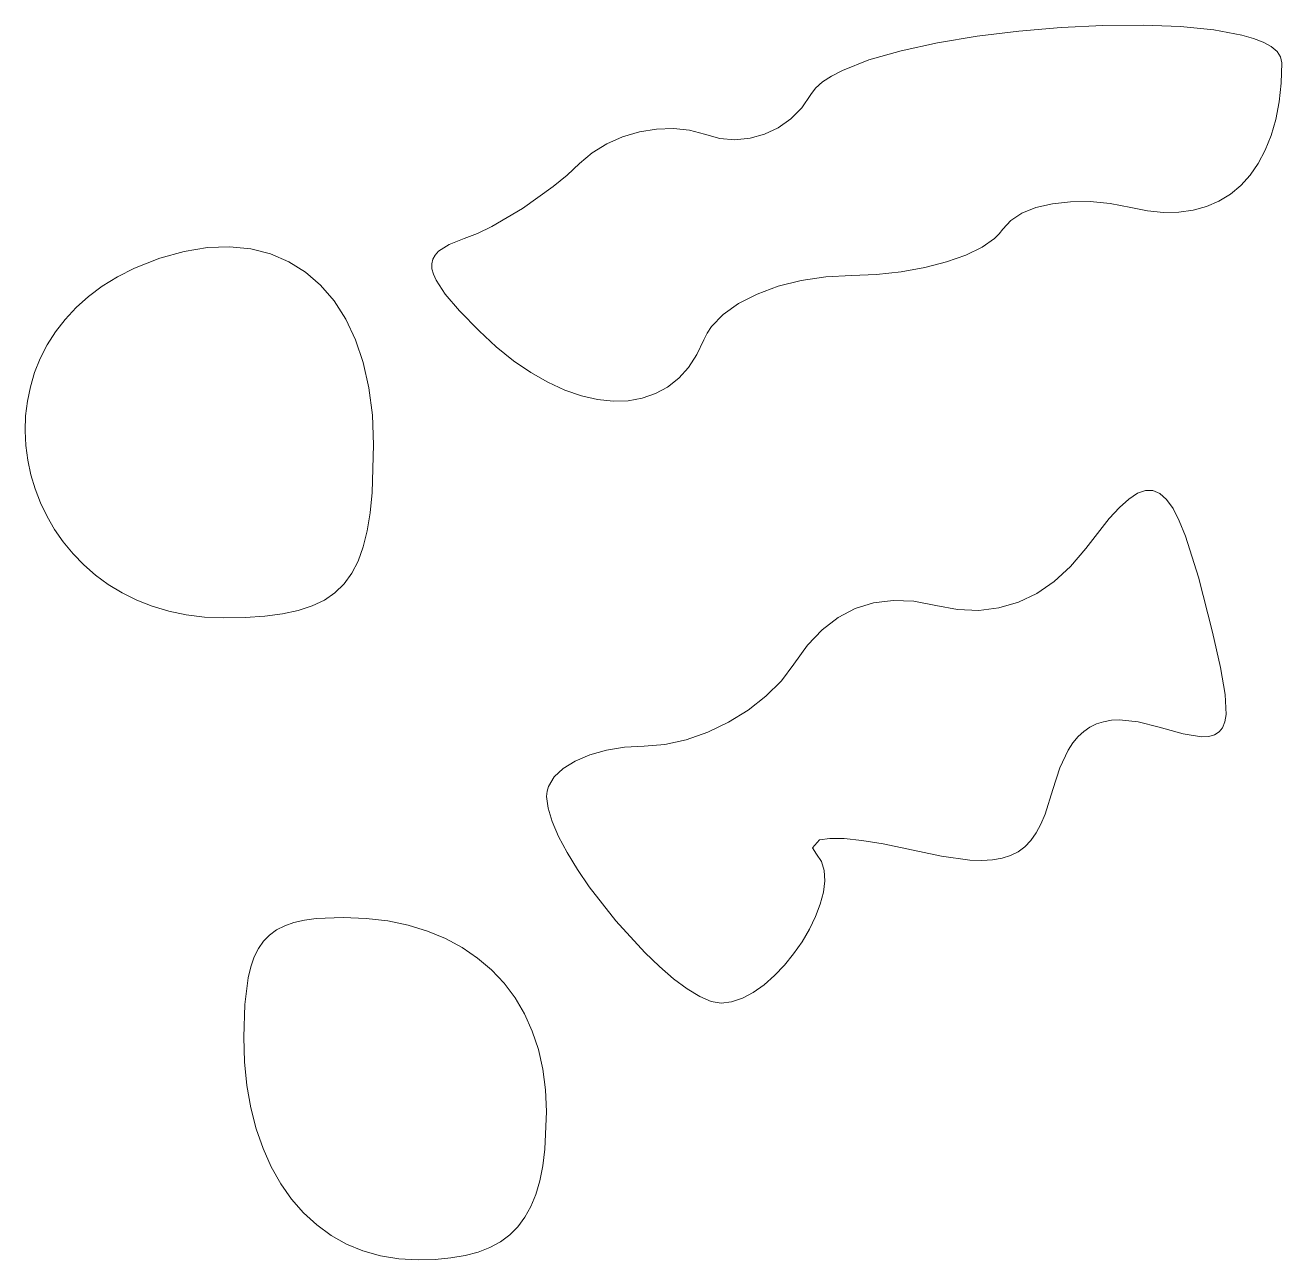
# Model space of a CAD drawing. Header units: millimetres. Extents: x -199 to 251, y -179 to 271.
# Drawn here: x -175.32 to -154.98, y 93.62 to 113.6 of the extents above; entities that cross this region are included whole.
import ezdxf

# ---------------------------------------------------------------- set-up
doc = ezdxf.new("R2010")
doc.units = ezdxf.units.MM
doc.header["$MEASUREMENT"] = 0
doc.layers.add('Camada 1', color=7, linetype='Continuous')

msp = doc.modelspace()

# ---------------------------------------------------------------- linework, layer by layer
at = {"layer": 'Camada 1', "color": 250, "lineweight": 18}
for points, knots in [([(-164.0745, 111.7697), (-164.0745, 111.7697), (-164.319, 111.8375), (-164.319, 111.8375), (-164.319, 111.8375), (-164.319, 111.8375), (-164.5617, 111.9043), (-164.5617, 111.9043), (-164.5617, 111.9043), (-164.5617, 111.9043), (-164.8241, 111.9312), (-164.8241, 111.9312), (-164.8241, 111.9312), (-164.8241, 111.9312), (-165.0977, 111.9201), (-165.0977, 111.9201), (-165.0977, 111.9201), (-165.0977, 111.9201), (-165.3743, 111.8729), (-165.3743, 111.8729), (-165.3743, 111.8729), (-165.3743, 111.8729), (-165.6454, 111.7917), (-165.6454, 111.7917), (-165.6454, 111.7917), (-165.6454, 111.7917), (-165.9029, 111.6783), (-165.9029, 111.6783), (-165.9029, 111.6783), (-165.9029, 111.6783), (-166.1383, 111.5348), (-166.1383, 111.5348), (-166.1383, 111.5348), (-166.1383, 111.5348), (-166.3435, 111.363), (-166.3435, 111.363), (-166.3435, 111.363), (-166.3435, 111.363), (-166.5453, 111.1762), (-166.5453, 111.1762), (-166.5453, 111.1762), (-166.5453, 111.1762), (-166.7713, 110.9894), (-166.7713, 110.9894), (-166.7713, 110.9894), (-166.7713, 110.9894), (-167.2653, 110.6361), (-167.2653, 110.6361), (-167.2653, 110.6361), (-167.2653, 110.6361), (-167.7645, 110.3429), (-167.7645, 110.3429), (-167.7645, 110.3429), (-167.7645, 110.3429), (-167.9969, 110.2313), (-167.9969, 110.2313), (-167.9969, 110.2313), (-167.9969, 110.2313), (-168.2077, 110.1497), (-168.2077, 110.1497), (-168.2077, 110.1497), (-168.2077, 110.1497), (-168.4551, 110.0518), (-168.4551, 110.0518), (-168.4551, 110.0518), (-168.4551, 110.0518), (-168.6256, 109.9421), (-168.6256, 109.9421), (-168.6256, 109.9421), (-168.6256, 109.9421), (-168.6816, 109.8807), (-168.6816, 109.8807), (-168.6816, 109.8807), (-168.6816, 109.8807), (-168.7179, 109.8138), (-168.7179, 109.8138), (-168.7179, 109.8138), (-168.7179, 109.8138), (-168.7344, 109.7405), (-168.7344, 109.7405), (-168.7344, 109.7405), (-168.7344, 109.7405), (-168.731, 109.66), (-168.731, 109.66), (-168.731, 109.66), (-168.731, 109.66), (-168.7076, 109.5715), (-168.7076, 109.5715), (-168.7076, 109.5715), (-168.7076, 109.5715), (-168.6638, 109.4739), (-168.6638, 109.4739), (-168.6638, 109.4739), (-168.6638, 109.4739), (-168.5153, 109.2486), (-168.5153, 109.2486), (-168.5153, 109.2486), (-168.5153, 109.2486), (-168.2843, 108.9773), (-168.2843, 108.9773), (-168.2843, 108.9773), (-168.2843, 108.9773), (-167.9696, 108.6531), (-167.9696, 108.6531), (-167.9696, 108.6531), (-167.9696, 108.6531), (-167.6917, 108.3959), (-167.6917, 108.3959), (-167.6917, 108.3959), (-167.6917, 108.3959), (-167.4119, 108.1716), (-167.4119, 108.1716), (-167.4119, 108.1716), (-167.4119, 108.1716), (-167.1321, 107.98), (-167.1321, 107.98), (-167.1321, 107.98), (-167.1321, 107.98), (-166.8541, 107.8214), (-166.8541, 107.8214), (-166.8541, 107.8214), (-166.8541, 107.8214), (-166.5798, 107.6958), (-166.5798, 107.6958), (-166.5798, 107.6958), (-166.5798, 107.6958), (-166.311, 107.6032), (-166.311, 107.6032), (-166.311, 107.6032), (-166.311, 107.6032), (-166.0496, 107.5438), (-166.0496, 107.5438), (-166.0496, 107.5438), (-166.0496, 107.5438), (-165.7973, 107.5175), (-165.7973, 107.5175), (-165.7973, 107.5175), (-165.7973, 107.5175), (-165.556, 107.5245), (-165.556, 107.5245), (-165.556, 107.5245), (-165.556, 107.5245), (-165.3276, 107.5649), (-165.3276, 107.5649), (-165.3276, 107.5649), (-165.3276, 107.5649), (-165.1138, 107.6386), (-165.1138, 107.6386), (-165.1138, 107.6386), (-165.1138, 107.6386), (-164.9166, 107.7458), (-164.9166, 107.7458), (-164.9166, 107.7458), (-164.9166, 107.7458), (-164.7376, 107.8867), (-164.7376, 107.8867), (-164.7376, 107.8867), (-164.7376, 107.8867), (-164.579, 108.0611), (-164.579, 108.0611), (-164.579, 108.0611), (-164.579, 108.0611), (-164.4423, 108.2692), (-164.4423, 108.2692), (-164.4423, 108.2692), (-164.4423, 108.2692), (-164.3295, 108.511), (-164.3295, 108.511), (-164.3295, 108.511), (-164.3295, 108.511), (-164.2775, 108.6192), (-164.2775, 108.6192), (-164.2775, 108.6192), (-164.2775, 108.6192), (-164.2074, 108.7237), (-164.2074, 108.7237), (-164.2074, 108.7237), (-164.2074, 108.7237), (-164.0177, 108.9203), (-164.0177, 108.9203), (-164.0177, 108.9203), (-164.0177, 108.9203), (-163.769, 109.097), (-163.769, 109.097), (-163.769, 109.097), (-163.769, 109.097), (-163.4698, 109.2499), (-163.4698, 109.2499), (-163.4698, 109.2499), (-163.4698, 109.2499), (-163.129, 109.3755), (-163.129, 109.3755), (-163.129, 109.3755), (-163.129, 109.3755), (-162.755, 109.4699), (-162.755, 109.4699), (-162.755, 109.4699), (-162.755, 109.4699), (-162.3566, 109.5293), (-162.3566, 109.5293), (-162.3566, 109.5293), (-162.3566, 109.5293), (-161.9423, 109.5499), (-161.9423, 109.5499), (-161.9423, 109.5499), (-161.9423, 109.5499), (-161.5342, 109.5652), (-161.5342, 109.5652), (-161.5342, 109.5652), (-161.5342, 109.5652), (-161.135, 109.609), (-161.135, 109.609), (-161.135, 109.609), (-161.135, 109.609), (-160.7548, 109.6781), (-160.7548, 109.6781), (-160.7548, 109.6781), (-160.7548, 109.6781), (-160.4037, 109.7697), (-160.4037, 109.7697), (-160.4037, 109.7697), (-160.4037, 109.7697), (-160.0917, 109.8806), (-160.0917, 109.8806), (-160.0917, 109.8806), (-160.0917, 109.8806), (-159.8288, 110.0077), (-159.8288, 110.0077), (-159.8288, 110.0077), (-159.8288, 110.0077), (-159.6252, 110.1481), (-159.6252, 110.1481), (-159.6252, 110.1481), (-159.6252, 110.1481), (-159.5487, 110.2223), (-159.5487, 110.2223), (-159.5487, 110.2223), (-159.5487, 110.2223), (-159.4908, 110.2986), (-159.4908, 110.2986), (-159.4908, 110.2986), (-159.4908, 110.2986), (-159.3641, 110.4409), (-159.3641, 110.4409), (-159.3641, 110.4409), (-159.3641, 110.4409), (-159.1828, 110.558), (-159.1828, 110.558), (-159.1828, 110.558), (-159.1828, 110.558), (-158.9553, 110.6485), (-158.9553, 110.6485), (-158.9553, 110.6485), (-158.9553, 110.6485), (-158.6901, 110.7107), (-158.6901, 110.7107), (-158.6901, 110.7107), (-158.6901, 110.7107), (-158.3958, 110.7434), (-158.3958, 110.7434), (-158.3958, 110.7434), (-158.3958, 110.7434), (-158.0808, 110.7451), (-158.0808, 110.7451), (-158.0808, 110.7451), (-158.0808, 110.7451), (-157.7534, 110.7144), (-157.7534, 110.7144), (-157.7534, 110.7144), (-157.7534, 110.7144), (-157.4222, 110.6497), (-157.4222, 110.6497), (-157.4222, 110.6497), (-157.4222, 110.6497), (-157.1495, 110.5954), (-157.1495, 110.5954), (-157.1495, 110.5954), (-157.1495, 110.5954), (-156.8898, 110.5707), (-156.8898, 110.5707), (-156.8898, 110.5707), (-156.8898, 110.5707), (-156.6438, 110.5749), (-156.6438, 110.5749), (-156.6438, 110.5749), (-156.6438, 110.5749), (-156.4121, 110.6075), (-156.4121, 110.6075), (-156.4121, 110.6075), (-156.4121, 110.6075), (-156.1953, 110.6678), (-156.1953, 110.6678), (-156.1953, 110.6678), (-156.1953, 110.6678), (-155.9941, 110.7551), (-155.9941, 110.7551), (-155.9941, 110.7551), (-155.9941, 110.7551), (-155.809, 110.869), (-155.809, 110.869), (-155.809, 110.869), (-155.809, 110.869), (-155.6408, 111.0089), (-155.6408, 111.0089), (-155.6408, 111.0089), (-155.6408, 111.0089), (-155.4901, 111.1741), (-155.4901, 111.1741), (-155.4901, 111.1741), (-155.4901, 111.1741), (-155.3573, 111.364), (-155.3573, 111.364), (-155.3573, 111.364), (-155.3573, 111.364), (-155.2433, 111.578), (-155.2433, 111.578), (-155.2433, 111.578), (-155.2433, 111.578), (-155.1486, 111.8155), (-155.1486, 111.8155), (-155.1486, 111.8155), (-155.1486, 111.8155), (-155.0739, 112.076), (-155.0739, 112.076), (-155.0739, 112.076), (-155.0739, 112.076), (-155.0197, 112.3589), (-155.0197, 112.3589), (-155.0197, 112.3589), (-155.0197, 112.3589), (-154.9868, 112.6634), (-154.9868, 112.6634), (-154.9868, 112.6634), (-154.9868, 112.6634), (-154.9756, 112.9892), (-154.9756, 112.9892), (-154.9756, 112.9892), (-154.9756, 112.9892), (-154.9956, 113.0863), (-154.9956, 113.0863), (-154.9956, 113.0863), (-154.9956, 113.0863), (-155.0542, 113.1746), (-155.0542, 113.1746), (-155.0542, 113.1746), (-155.0542, 113.1746), (-155.1488, 113.254), (-155.1488, 113.254), (-155.1488, 113.254), (-155.1488, 113.254), (-155.2771, 113.3248), (-155.2771, 113.3248), (-155.2771, 113.3248), (-155.2771, 113.3248), (-155.4364, 113.3873), (-155.4364, 113.3873), (-155.4364, 113.3873), (-155.4364, 113.3873), (-155.6245, 113.4414), (-155.6245, 113.4414), (-155.6245, 113.4414), (-155.6245, 113.4414), (-156.0772, 113.5255), (-156.0772, 113.5255), (-156.0772, 113.5255), (-156.0772, 113.5255), (-156.6155, 113.5784), (-156.6155, 113.5784), (-156.6155, 113.5784), (-156.6155, 113.5784), (-157.2198, 113.6016), (-157.2198, 113.6016), (-157.2198, 113.6016), (-157.2198, 113.6016), (-157.8706, 113.5962), (-157.8706, 113.5962), (-157.8706, 113.5962), (-157.8706, 113.5962), (-158.5485, 113.5636), (-158.5485, 113.5636), (-158.5485, 113.5636), (-158.5485, 113.5636), (-159.2338, 113.505), (-159.2338, 113.505), (-159.2338, 113.505), (-159.2338, 113.505), (-159.9071, 113.4219), (-159.9071, 113.4219), (-159.9071, 113.4219), (-159.9071, 113.4219), (-160.5488, 113.3154), (-160.5488, 113.3154), (-160.5488, 113.3154), (-160.5488, 113.3154), (-161.1394, 113.187), (-161.1394, 113.187), (-161.1394, 113.187), (-161.1394, 113.187), (-161.6593, 113.0378), (-161.6593, 113.0378), (-161.6593, 113.0378), (-161.6593, 113.0378), (-162.089, 112.8693), (-162.089, 112.8693), (-162.089, 112.8693), (-162.089, 112.8693), (-162.2639, 112.7782), (-162.2639, 112.7782), (-162.2639, 112.7782), (-162.2639, 112.7782), (-162.409, 112.6827), (-162.409, 112.6827), (-162.409, 112.6827), (-162.409, 112.6827), (-162.5217, 112.5831), (-162.5217, 112.5831), (-162.5217, 112.5831), (-162.5217, 112.5831), (-162.5997, 112.4794), (-162.5997, 112.4794), (-162.5997, 112.4794), (-162.5997, 112.4794), (-162.7471, 112.2652), (-162.7471, 112.2652), (-162.7471, 112.2652), (-162.7471, 112.2652), (-162.9245, 112.0853), (-162.9245, 112.0853), (-162.9245, 112.0853), (-162.9245, 112.0853), (-163.1268, 111.9416), (-163.1268, 111.9416), (-163.1268, 111.9416), (-163.1268, 111.9416), (-163.3483, 111.8361), (-163.3483, 111.8361), (-163.3483, 111.8361), (-163.3483, 111.8361), (-163.5837, 111.771), (-163.5837, 111.771), (-163.5837, 111.771), (-163.5837, 111.771), (-163.8275, 111.7481), (-163.8275, 111.7481), (-163.8275, 111.7481), (-163.8275, 111.7481), (-164.0745, 111.7697), (-164.0745, 111.7697)], [0, 0, 0, 0, 0.0088496, 0.0088496, 0.0088496, 0.0088496, 0.0176991, 0.0176991, 0.0176991, 0.0176991, 0.0265487, 0.0265487, 0.0265487, 0.0265487, 0.0353982, 0.0353982, 0.0353982, 0.0353982, 0.0442478, 0.0442478, 0.0442478, 0.0442478, 0.0530973, 0.0530973, 0.0530973, 0.0530973, 0.0619469, 0.0619469, 0.0619469, 0.0619469, 0.0707965, 0.0707965, 0.0707965, 0.0707965, 0.079646, 0.079646, 0.079646, 0.079646, 0.0884956, 0.0884956, 0.0884956, 0.0884956, 0.0973451, 0.0973451, 0.0973451, 0.0973451, 0.1061947, 0.1061947, 0.1061947, 0.1061947, 0.1150442, 0.1150442, 0.1150442, 0.1150442, 0.1238938, 0.1238938, 0.1238938, 0.1238938, 0.1327434, 0.1327434, 0.1327434, 0.1327434, 0.1415929, 0.1415929, 0.1415929, 0.1415929, 0.1504425, 0.1504425, 0.1504425, 0.1504425, 0.159292, 0.159292, 0.159292, 0.159292, 0.1681416, 0.1681416, 0.1681416, 0.1681416, 0.1769912, 0.1769912, 0.1769912, 0.1769912, 0.1858407, 0.1858407, 0.1858407, 0.1858407, 0.1946903, 0.1946903, 0.1946903, 0.1946903, 0.2035398, 0.2035398, 0.2035398, 0.2035398, 0.2123894, 0.2123894, 0.2123894, 0.2123894, 0.2212389, 0.2212389, 0.2212389, 0.2212389, 0.2300885, 0.2300885, 0.2300885, 0.2300885, 0.2389381, 0.2389381, 0.2389381, 0.2389381, 0.2477876, 0.2477876, 0.2477876, 0.2477876, 0.2566372, 0.2566372, 0.2566372, 0.2566372, 0.2654867, 0.2654867, 0.2654867, 0.2654867, 0.2743363, 0.2743363, 0.2743363, 0.2743363, 0.2831858, 0.2831858, 0.2831858, 0.2831858, 0.2920354, 0.2920354, 0.2920354, 0.2920354, 0.300885, 0.300885, 0.300885, 0.300885, 0.3097345, 0.3097345, 0.3097345, 0.3097345, 0.3185841, 0.3185841, 0.3185841, 0.3185841, 0.3274336, 0.3274336, 0.3274336, 0.3274336, 0.3362832, 0.3362832, 0.3362832, 0.3362832, 0.3451327, 0.3451327, 0.3451327, 0.3451327, 0.3539823, 0.3539823, 0.3539823, 0.3539823, 0.3628319, 0.3628319, 0.3628319, 0.3628319, 0.3716814, 0.3716814, 0.3716814, 0.3716814, 0.380531, 0.380531, 0.380531, 0.380531, 0.3893805, 0.3893805, 0.3893805, 0.3893805, 0.3982301, 0.3982301, 0.3982301, 0.3982301, 0.4070796, 0.4070796, 0.4070796, 0.4070796, 0.4159292, 0.4159292, 0.4159292, 0.4159292, 0.4247788, 0.4247788, 0.4247788, 0.4247788, 0.4336283, 0.4336283, 0.4336283, 0.4336283, 0.4424779, 0.4424779, 0.4424779, 0.4424779, 0.4513274, 0.4513274, 0.4513274, 0.4513274, 0.460177, 0.460177, 0.460177, 0.460177, 0.4690265, 0.4690265, 0.4690265, 0.4690265, 0.4778761, 0.4778761, 0.4778761, 0.4778761, 0.4867257, 0.4867257, 0.4867257, 0.4867257, 0.4955752, 0.4955752, 0.4955752, 0.4955752, 0.5044248, 0.5044248, 0.5044248, 0.5044248, 0.5132743, 0.5132743, 0.5132743, 0.5132743, 0.5221239, 0.5221239, 0.5221239, 0.5221239, 0.5309735, 0.5309735, 0.5309735, 0.5309735, 0.539823, 0.539823, 0.539823, 0.539823, 0.5486726, 0.5486726, 0.5486726, 0.5486726, 0.5575221, 0.5575221, 0.5575221, 0.5575221, 0.5663717, 0.5663717, 0.5663717, 0.5663717, 0.5752212, 0.5752212, 0.5752212, 0.5752212, 0.5840708, 0.5840708, 0.5840708, 0.5840708, 0.5929204, 0.5929204, 0.5929204, 0.5929204, 0.6017699, 0.6017699, 0.6017699, 0.6017699, 0.6106195, 0.6106195, 0.6106195, 0.6106195, 0.619469, 0.619469, 0.619469, 0.619469, 0.6283186, 0.6283186, 0.6283186, 0.6283186, 0.6371681, 0.6371681, 0.6371681, 0.6371681, 0.6460177, 0.6460177, 0.6460177, 0.6460177, 0.6548673, 0.6548673, 0.6548673, 0.6548673, 0.6637168, 0.6637168, 0.6637168, 0.6637168, 0.6725664, 0.6725664, 0.6725664, 0.6725664, 0.6814159, 0.6814159, 0.6814159, 0.6814159, 0.6902655, 0.6902655, 0.6902655, 0.6902655, 0.699115, 0.699115, 0.699115, 0.699115, 0.7079646, 0.7079646, 0.7079646, 0.7079646, 0.7168142, 0.7168142, 0.7168142, 0.7168142, 0.7256637, 0.7256637, 0.7256637, 0.7256637, 0.7345133, 0.7345133, 0.7345133, 0.7345133, 0.7433628, 0.7433628, 0.7433628, 0.7433628, 0.7522124, 0.7522124, 0.7522124, 0.7522124, 0.7610619, 0.7610619, 0.7610619, 0.7610619, 0.7699115, 0.7699115, 0.7699115, 0.7699115, 0.7787611, 0.7787611, 0.7787611, 0.7787611, 0.7876106, 0.7876106, 0.7876106, 0.7876106, 0.7964602, 0.7964602, 0.7964602, 0.7964602, 0.8053097, 0.8053097, 0.8053097, 0.8053097, 0.8141593, 0.8141593, 0.8141593, 0.8141593, 0.8230088, 0.8230088, 0.8230088, 0.8230088, 0.8318584, 0.8318584, 0.8318584, 0.8318584, 0.840708, 0.840708, 0.840708, 0.840708, 0.8495575, 0.8495575, 0.8495575, 0.8495575, 0.8584071, 0.8584071, 0.8584071, 0.8584071, 0.8672566, 0.8672566, 0.8672566, 0.8672566, 0.8761062, 0.8761062, 0.8761062, 0.8761062, 0.8849558, 0.8849558, 0.8849558, 0.8849558, 0.8938053, 0.8938053, 0.8938053, 0.8938053, 0.9026549, 0.9026549, 0.9026549, 0.9026549, 0.9115044, 0.9115044, 0.9115044, 0.9115044, 0.920354, 0.920354, 0.920354, 0.920354, 0.9292035, 0.9292035, 0.9292035, 0.9292035, 0.9380531, 0.9380531, 0.9380531, 0.9380531, 0.9469027, 0.9469027, 0.9469027, 0.9469027, 0.9557522, 0.9557522, 0.9557522, 0.9557522, 0.9646018, 0.9646018, 0.9646018, 0.9646018, 0.9734513, 0.9734513, 0.9734513, 0.9734513, 0.9823009, 0.9823009, 0.9823009, 0.9823009, 1, 1, 1, 1]), ([(-175.2309, 107.7506), (-175.2309, 107.7506), (-175.2796, 107.5155), (-175.2796, 107.5155), (-175.2796, 107.5155), (-175.2796, 107.5155), (-175.3077, 107.2778), (-175.3077, 107.2778), (-175.3077, 107.2778), (-175.3077, 107.2778), (-175.3158, 107.0387), (-175.3158, 107.0387), (-175.3158, 107.0387), (-175.3158, 107.0387), (-175.3041, 106.7997), (-175.3041, 106.7997), (-175.3041, 106.7997), (-175.3041, 106.7997), (-175.2731, 106.562), (-175.2731, 106.562), (-175.2731, 106.562), (-175.2731, 106.562), (-175.223, 106.327), (-175.223, 106.327), (-175.223, 106.327), (-175.223, 106.327), (-175.1541, 106.096), (-175.1541, 106.096), (-175.1541, 106.096), (-175.1541, 106.096), (-175.0669, 105.8703), (-175.0669, 105.8703), (-175.0669, 105.8703), (-175.0669, 105.8703), (-174.9616, 105.6512), (-174.9616, 105.6512), (-174.9616, 105.6512), (-174.9616, 105.6512), (-174.8386, 105.4401), (-174.8386, 105.4401), (-174.8386, 105.4401), (-174.8386, 105.4401), (-174.6982, 105.2383), (-174.6982, 105.2383), (-174.6982, 105.2383), (-174.6982, 105.2383), (-174.5407, 105.0471), (-174.5407, 105.0471), (-174.5407, 105.0471), (-174.5407, 105.0471), (-174.3666, 104.8678), (-174.3666, 104.8678), (-174.3666, 104.8678), (-174.3666, 104.8678), (-174.1761, 104.7018), (-174.1761, 104.7018), (-174.1761, 104.7018), (-174.1761, 104.7018), (-173.9695, 104.5503), (-173.9695, 104.5503), (-173.9695, 104.5503), (-173.9695, 104.5503), (-173.7473, 104.4148), (-173.7473, 104.4148), (-173.7473, 104.4148), (-173.7473, 104.4148), (-173.5097, 104.2964), (-173.5097, 104.2964), (-173.5097, 104.2964), (-173.5097, 104.2964), (-173.2572, 104.1966), (-173.2572, 104.1966), (-173.2572, 104.1966), (-173.2572, 104.1966), (-172.9899, 104.1167), (-172.9899, 104.1167), (-172.9899, 104.1167), (-172.9899, 104.1167), (-172.7083, 104.058), (-172.7083, 104.058), (-172.7083, 104.058), (-172.7083, 104.058), (-172.4126, 104.0218), (-172.4126, 104.0218), (-172.4126, 104.0218), (-172.4126, 104.0218), (-172.1034, 104.0095), (-172.1034, 104.0095), (-172.1034, 104.0095), (-172.1034, 104.0095), (-171.7527, 104.016), (-171.7527, 104.016), (-171.7527, 104.016), (-171.7527, 104.016), (-171.4357, 104.0369), (-171.4357, 104.0369), (-171.4357, 104.0369), (-171.4357, 104.0369), (-171.1508, 104.0739), (-171.1508, 104.0739), (-171.1508, 104.0739), (-171.1508, 104.0739), (-170.8963, 104.1287), (-170.8963, 104.1287), (-170.8963, 104.1287), (-170.8963, 104.1287), (-170.671, 104.203), (-170.671, 104.203), (-170.671, 104.203), (-170.671, 104.203), (-170.4732, 104.2987), (-170.4732, 104.2987), (-170.4732, 104.2987), (-170.4732, 104.2987), (-170.3013, 104.4173), (-170.3013, 104.4173), (-170.3013, 104.4173), (-170.3013, 104.4173), (-170.154, 104.5608), (-170.154, 104.5608), (-170.154, 104.5608), (-170.154, 104.5608), (-170.0297, 104.7308), (-170.0297, 104.7308), (-170.0297, 104.7308), (-170.0297, 104.7308), (-169.9269, 104.929), (-169.9269, 104.929), (-169.9269, 104.929), (-169.9269, 104.929), (-169.844, 105.1574), (-169.844, 105.1574), (-169.844, 105.1574), (-169.844, 105.1574), (-169.7796, 105.4174), (-169.7796, 105.4174), (-169.7796, 105.4174), (-169.7796, 105.4174), (-169.7322, 105.711), (-169.7322, 105.711), (-169.7322, 105.711), (-169.7322, 105.711), (-169.7001, 106.0398), (-169.7001, 106.0398), (-169.7001, 106.0398), (-169.7001, 106.0398), (-169.6764, 106.8101), (-169.6764, 106.8101), (-169.6764, 106.8101), (-169.6764, 106.8101), (-169.6954, 107.2883), (-169.6954, 107.2883), (-169.6954, 107.2883), (-169.6954, 107.2883), (-169.7516, 107.7319), (-169.7516, 107.7319), (-169.7516, 107.7319), (-169.7516, 107.7319), (-169.8432, 108.1399), (-169.8432, 108.1399), (-169.8432, 108.1399), (-169.8432, 108.1399), (-169.9689, 108.511), (-169.9689, 108.511), (-169.9689, 108.511), (-169.9689, 108.511), (-170.1268, 108.8441), (-170.1268, 108.8441), (-170.1268, 108.8441), (-170.1268, 108.8441), (-170.3156, 109.138), (-170.3156, 109.138), (-170.3156, 109.138), (-170.3156, 109.138), (-170.5334, 109.3916), (-170.5334, 109.3916), (-170.5334, 109.3916), (-170.5334, 109.3916), (-170.779, 109.6038), (-170.779, 109.6038), (-170.779, 109.6038), (-170.779, 109.6038), (-171.0505, 109.7732), (-171.0505, 109.7732), (-171.0505, 109.7732), (-171.0505, 109.7732), (-171.3465, 109.8988), (-171.3465, 109.8988), (-171.3465, 109.8988), (-171.3465, 109.8988), (-171.6654, 109.9793), (-171.6654, 109.9793), (-171.6654, 109.9793), (-171.6654, 109.9793), (-172.0056, 110.0137), (-172.0056, 110.0137), (-172.0056, 110.0137), (-172.0056, 110.0137), (-172.3655, 110.0008), (-172.3655, 110.0008), (-172.3655, 110.0008), (-172.3655, 110.0008), (-172.7435, 109.9394), (-172.7435, 109.9394), (-172.7435, 109.9394), (-172.7435, 109.9394), (-173.1381, 109.8282), (-173.1381, 109.8282), (-173.1381, 109.8282), (-173.1381, 109.8282), (-173.5475, 109.6662), (-173.5475, 109.6662), (-173.5475, 109.6662), (-173.5475, 109.6662), (-173.8189, 109.5302), (-173.8189, 109.5302), (-173.8189, 109.5302), (-173.8189, 109.5302), (-174.0665, 109.3782), (-174.0665, 109.3782), (-174.0665, 109.3782), (-174.0665, 109.3782), (-174.2906, 109.2117), (-174.2906, 109.2117), (-174.2906, 109.2117), (-174.2906, 109.2117), (-174.4916, 109.0321), (-174.4916, 109.0321), (-174.4916, 109.0321), (-174.4916, 109.0321), (-174.6698, 108.8405), (-174.6698, 108.8405), (-174.6698, 108.8405), (-174.6698, 108.8405), (-174.8256, 108.6384), (-174.8256, 108.6384), (-174.8256, 108.6384), (-174.8256, 108.6384), (-174.9592, 108.427), (-174.9592, 108.427), (-174.9592, 108.427), (-174.9592, 108.427), (-175.0711, 108.2077), (-175.0711, 108.2077), (-175.0711, 108.2077), (-175.0711, 108.2077), (-175.1616, 107.9818), (-175.1616, 107.9818), (-175.1616, 107.9818), (-175.1616, 107.9818), (-175.2309, 107.7506), (-175.2309, 107.7506)], [0, 0, 0, 0, 0.015625, 0.015625, 0.015625, 0.015625, 0.03125, 0.03125, 0.03125, 0.03125, 0.046875, 0.046875, 0.046875, 0.046875, 0.0625, 0.0625, 0.0625, 0.0625, 0.078125, 0.078125, 0.078125, 0.078125, 0.09375, 0.09375, 0.09375, 0.09375, 0.109375, 0.109375, 0.109375, 0.109375, 0.125, 0.125, 0.125, 0.125, 0.140625, 0.140625, 0.140625, 0.140625, 0.15625, 0.15625, 0.15625, 0.15625, 0.171875, 0.171875, 0.171875, 0.171875, 0.1875, 0.1875, 0.1875, 0.1875, 0.203125, 0.203125, 0.203125, 0.203125, 0.21875, 0.21875, 0.21875, 0.21875, 0.234375, 0.234375, 0.234375, 0.234375, 0.25, 0.25, 0.25, 0.25, 0.265625, 0.265625, 0.265625, 0.265625, 0.28125, 0.28125, 0.28125, 0.28125, 0.296875, 0.296875, 0.296875, 0.296875, 0.3125, 0.3125, 0.3125, 0.3125, 0.328125, 0.328125, 0.328125, 0.328125, 0.34375, 0.34375, 0.34375, 0.34375, 0.359375, 0.359375, 0.359375, 0.359375, 0.375, 0.375, 0.375, 0.375, 0.390625, 0.390625, 0.390625, 0.390625, 0.40625, 0.40625, 0.40625, 0.40625, 0.421875, 0.421875, 0.421875, 0.421875, 0.4375, 0.4375, 0.4375, 0.4375, 0.453125, 0.453125, 0.453125, 0.453125, 0.46875, 0.46875, 0.46875, 0.46875, 0.484375, 0.484375, 0.484375, 0.484375, 0.5, 0.5, 0.5, 0.5, 0.515625, 0.515625, 0.515625, 0.515625, 0.53125, 0.53125, 0.53125, 0.53125, 0.546875, 0.546875, 0.546875, 0.546875, 0.5625, 0.5625, 0.5625, 0.5625, 0.578125, 0.578125, 0.578125, 0.578125, 0.59375, 0.59375, 0.59375, 0.59375, 0.609375, 0.609375, 0.609375, 0.609375, 0.625, 0.625, 0.625, 0.625, 0.640625, 0.640625, 0.640625, 0.640625, 0.65625, 0.65625, 0.65625, 0.65625, 0.671875, 0.671875, 0.671875, 0.671875, 0.6875, 0.6875, 0.6875, 0.6875, 0.703125, 0.703125, 0.703125, 0.703125, 0.71875, 0.71875, 0.71875, 0.71875, 0.734375, 0.734375, 0.734375, 0.734375, 0.75, 0.75, 0.75, 0.75, 0.765625, 0.765625, 0.765625, 0.765625, 0.78125, 0.78125, 0.78125, 0.78125, 0.796875, 0.796875, 0.796875, 0.796875, 0.8125, 0.8125, 0.8125, 0.8125, 0.828125, 0.828125, 0.828125, 0.828125, 0.84375, 0.84375, 0.84375, 0.84375, 0.859375, 0.859375, 0.859375, 0.859375, 0.875, 0.875, 0.875, 0.875, 0.890625, 0.890625, 0.890625, 0.890625, 0.90625, 0.90625, 0.90625, 0.90625, 0.921875, 0.921875, 0.921875, 0.921875, 0.9375, 0.9375, 0.9375, 0.9375, 0.953125, 0.953125, 0.953125, 0.953125, 0.96875, 0.96875, 0.96875, 0.96875, 1, 1, 1, 1]), ([(-165.2862, 98.593), (-165.2862, 98.593), (-165.0506, 98.3675), (-165.0506, 98.3675), (-165.0506, 98.3675), (-165.0506, 98.3675), (-164.8204, 98.1701), (-164.8204, 98.1701), (-164.8204, 98.1701), (-164.8204, 98.1701), (-164.6008, 98.0066), (-164.6008, 98.0066), (-164.6008, 98.0066), (-164.6008, 98.0066), (-164.3964, 97.8825), (-164.3964, 97.8825), (-164.3964, 97.8825), (-164.3964, 97.8825), (-164.2122, 97.8039), (-164.2122, 97.8039), (-164.2122, 97.8039), (-164.2122, 97.8039), (-164.0529, 97.7764), (-164.0529, 97.7764), (-164.0529, 97.7764), (-164.0529, 97.7764), (-163.8815, 97.7972), (-163.8815, 97.7972), (-163.8815, 97.7972), (-163.8815, 97.7972), (-163.7063, 97.8567), (-163.7063, 97.8567), (-163.7063, 97.8567), (-163.7063, 97.8567), (-163.5305, 97.9501), (-163.5305, 97.9501), (-163.5305, 97.9501), (-163.5305, 97.9501), (-163.3567, 98.0732), (-163.3567, 98.0732), (-163.3567, 98.0732), (-163.3567, 98.0732), (-163.1881, 98.221), (-163.1881, 98.221), (-163.1881, 98.221), (-163.1881, 98.221), (-163.0276, 98.3894), (-163.0276, 98.3894), (-163.0276, 98.3894), (-163.0276, 98.3894), (-162.878, 98.5734), (-162.878, 98.5734), (-162.878, 98.5734), (-162.878, 98.5734), (-162.7422, 98.7688), (-162.7422, 98.7688), (-162.7422, 98.7688), (-162.7422, 98.7688), (-162.6233, 98.9708), (-162.6233, 98.9708), (-162.6233, 98.9708), (-162.6233, 98.9708), (-162.5241, 99.1748), (-162.5241, 99.1748), (-162.5241, 99.1748), (-162.5241, 99.1748), (-162.4476, 99.3766), (-162.4476, 99.3766), (-162.4476, 99.3766), (-162.4476, 99.3766), (-162.3967, 99.5712), (-162.3967, 99.5712), (-162.3967, 99.5712), (-162.3967, 99.5712), (-162.3742, 99.7543), (-162.3742, 99.7543), (-162.3742, 99.7543), (-162.3742, 99.7543), (-162.3833, 99.9213), (-162.3833, 99.9213), (-162.3833, 99.9213), (-162.3833, 99.9213), (-162.4267, 100.0676), (-162.4267, 100.0676), (-162.4267, 100.0676), (-162.4267, 100.0676), (-162.5073, 100.1886), (-162.5073, 100.1886), (-162.5073, 100.1886), (-162.5073, 100.1886), (-162.5709, 100.29), (-162.5709, 100.29), (-162.5709, 100.29), (-162.5709, 100.29), (-162.4567, 100.4163), (-162.4567, 100.4163), (-162.4567, 100.4163), (-162.4567, 100.4163), (-162.2909, 100.4406), (-162.2909, 100.4406), (-162.2909, 100.4406), (-162.2909, 100.4406), (-162.0606, 100.4384), (-162.0606, 100.4384), (-162.0606, 100.4384), (-162.0606, 100.4384), (-161.7718, 100.4095), (-161.7718, 100.4095), (-161.7718, 100.4095), (-161.7718, 100.4095), (-161.4306, 100.3537), (-161.4306, 100.3537), (-161.4306, 100.3537), (-161.4306, 100.3537), (-161.0428, 100.2703), (-161.0428, 100.2703), (-161.0428, 100.2703), (-161.0428, 100.2703), (-160.485, 100.1517), (-160.485, 100.1517), (-160.485, 100.1517), (-160.485, 100.1517), (-160.0283, 100.0906), (-160.0283, 100.0906), (-160.0283, 100.0906), (-160.0283, 100.0906), (-159.8337, 100.0834), (-159.8337, 100.0834), (-159.8337, 100.0834), (-159.8337, 100.0834), (-159.6596, 100.0925), (-159.6596, 100.0925), (-159.6596, 100.0925), (-159.6596, 100.0925), (-159.5042, 100.1187), (-159.5042, 100.1187), (-159.5042, 100.1187), (-159.5042, 100.1187), (-159.366, 100.1626), (-159.366, 100.1626), (-159.366, 100.1626), (-159.366, 100.1626), (-159.2432, 100.2249), (-159.2432, 100.2249), (-159.2432, 100.2249), (-159.2432, 100.2249), (-159.1343, 100.3062), (-159.1343, 100.3062), (-159.1343, 100.3062), (-159.1343, 100.3062), (-159.0376, 100.4072), (-159.0376, 100.4072), (-159.0376, 100.4072), (-159.0376, 100.4072), (-158.9516, 100.5286), (-158.9516, 100.5286), (-158.9516, 100.5286), (-158.9516, 100.5286), (-158.8745, 100.671), (-158.8745, 100.671), (-158.8745, 100.671), (-158.8745, 100.671), (-158.8048, 100.8351), (-158.8048, 100.8351), (-158.8048, 100.8351), (-158.8048, 100.8351), (-158.6809, 101.2309), (-158.6809, 101.2309), (-158.6809, 101.2309), (-158.6809, 101.2309), (-158.5681, 101.5849), (-158.5681, 101.5849), (-158.5681, 101.5849), (-158.5681, 101.5849), (-158.4331, 101.8698), (-158.4331, 101.8698), (-158.4331, 101.8698), (-158.4331, 101.8698), (-158.3562, 101.9869), (-158.3562, 101.9869), (-158.3562, 101.9869), (-158.3562, 101.9869), (-158.2725, 102.0876), (-158.2725, 102.0876), (-158.2725, 102.0876), (-158.2725, 102.0876), (-158.1815, 102.1719), (-158.1815, 102.1719), (-158.1815, 102.1719), (-158.1815, 102.1719), (-158.0827, 102.2403), (-158.0827, 102.2403), (-158.0827, 102.2403), (-158.0827, 102.2403), (-157.9758, 102.2929), (-157.9758, 102.2929), (-157.9758, 102.2929), (-157.9758, 102.2929), (-157.8602, 102.33), (-157.8602, 102.33), (-157.8602, 102.33), (-157.8602, 102.33), (-157.7356, 102.352), (-157.7356, 102.352), (-157.7356, 102.352), (-157.7356, 102.352), (-157.6016, 102.3589), (-157.6016, 102.3589), (-157.6016, 102.3589), (-157.6016, 102.3589), (-157.3032, 102.3288), (-157.3032, 102.3288), (-157.3032, 102.3288), (-157.3032, 102.3288), (-156.9616, 102.242), (-156.9616, 102.242), (-156.9616, 102.242), (-156.9616, 102.242), (-156.5713, 102.1326), (-156.5713, 102.1326), (-156.5713, 102.1326), (-156.5713, 102.1326), (-156.2743, 102.0871), (-156.2743, 102.0871), (-156.2743, 102.0871), (-156.2743, 102.0871), (-156.1587, 102.0917), (-156.1587, 102.0917), (-156.1587, 102.0917), (-156.1587, 102.0917), (-156.064, 102.1166), (-156.064, 102.1166), (-156.064, 102.1166), (-156.064, 102.1166), (-155.9896, 102.163), (-155.9896, 102.163), (-155.9896, 102.163), (-155.9896, 102.163), (-155.9345, 102.2323), (-155.9345, 102.2323), (-155.9345, 102.2323), (-155.9345, 102.2323), (-155.898, 102.326), (-155.898, 102.326), (-155.898, 102.326), (-155.898, 102.326), (-155.8793, 102.4455), (-155.8793, 102.4455), (-155.8793, 102.4455), (-155.8793, 102.4455), (-155.8921, 102.7672), (-155.8921, 102.7672), (-155.8921, 102.7672), (-155.8921, 102.7672), (-155.9668, 103.2086), (-155.9668, 103.2086), (-155.9668, 103.2086), (-155.9668, 103.2086), (-156.0971, 103.7809), (-156.0971, 103.7809), (-156.0971, 103.7809), (-156.0971, 103.7809), (-156.3256, 104.6676), (-156.3256, 104.6676), (-156.3256, 104.6676), (-156.3256, 104.6676), (-156.5345, 105.331), (-156.5345, 105.331), (-156.5345, 105.331), (-156.5345, 105.331), (-156.6358, 105.5817), (-156.6358, 105.5817), (-156.6358, 105.5817), (-156.6358, 105.5817), (-156.7374, 105.78), (-156.7374, 105.78), (-156.7374, 105.78), (-156.7374, 105.78), (-156.8411, 105.9271), (-156.8411, 105.9271), (-156.8411, 105.9271), (-156.8411, 105.9271), (-156.9484, 106.024), (-156.9484, 106.024), (-156.9484, 106.024), (-156.9484, 106.024), (-157.0613, 106.0719), (-157.0613, 106.0719), (-157.0613, 106.0719), (-157.0613, 106.0719), (-157.1814, 106.072), (-157.1814, 106.072), (-157.1814, 106.072), (-157.1814, 106.072), (-157.3104, 106.0254), (-157.3104, 106.0254), (-157.3104, 106.0254), (-157.3104, 106.0254), (-157.4502, 105.9331), (-157.4502, 105.9331), (-157.4502, 105.9331), (-157.4502, 105.9331), (-157.6024, 105.7965), (-157.6024, 105.7965), (-157.6024, 105.7965), (-157.6024, 105.7965), (-157.7688, 105.6166), (-157.7688, 105.6166), (-157.7688, 105.6166), (-157.7688, 105.6166), (-158.151, 105.1314), (-158.151, 105.1314), (-158.151, 105.1314), (-158.151, 105.1314), (-158.3952, 104.8393), (-158.3952, 104.8393), (-158.3952, 104.8393), (-158.3952, 104.8393), (-158.6592, 104.5966), (-158.6592, 104.5966), (-158.6592, 104.5966), (-158.6592, 104.5966), (-158.9414, 104.4039), (-158.9414, 104.4039), (-158.9414, 104.4039), (-158.9414, 104.4039), (-159.2403, 104.2617), (-159.2403, 104.2617), (-159.2403, 104.2617), (-159.2403, 104.2617), (-159.5545, 104.1706), (-159.5545, 104.1706), (-159.5545, 104.1706), (-159.5545, 104.1706), (-159.8825, 104.1312), (-159.8825, 104.1312), (-159.8825, 104.1312), (-159.8825, 104.1312), (-160.2228, 104.144), (-160.2228, 104.144), (-160.2228, 104.144), (-160.2228, 104.144), (-160.5738, 104.2096), (-160.5738, 104.2096), (-160.5738, 104.2096), (-160.5738, 104.2096), (-160.9297, 104.2775), (-160.9297, 104.2775), (-160.9297, 104.2775), (-160.9297, 104.2775), (-161.2661, 104.2921), (-161.2661, 104.2921), (-161.2661, 104.2921), (-161.2661, 104.2921), (-161.5829, 104.2535), (-161.5829, 104.2535), (-161.5829, 104.2535), (-161.5829, 104.2535), (-161.8802, 104.1615), (-161.8802, 104.1615), (-161.8802, 104.1615), (-161.8802, 104.1615), (-162.1581, 104.0162), (-162.1581, 104.0162), (-162.1581, 104.0162), (-162.1581, 104.0162), (-162.4164, 103.8176), (-162.4164, 103.8176), (-162.4164, 103.8176), (-162.4164, 103.8176), (-162.6553, 103.5656), (-162.6553, 103.5656), (-162.6553, 103.5656), (-162.6553, 103.5656), (-162.8748, 103.2601), (-162.8748, 103.2601), (-162.8748, 103.2601), (-162.8748, 103.2601), (-163.0753, 102.9932), (-163.0753, 102.9932), (-163.0753, 102.9932), (-163.0753, 102.9932), (-163.3249, 102.7443), (-163.3249, 102.7443), (-163.3249, 102.7443), (-163.3249, 102.7443), (-163.6135, 102.5187), (-163.6135, 102.5187), (-163.6135, 102.5187), (-163.6135, 102.5187), (-163.9313, 102.3219), (-163.9313, 102.3219), (-163.9313, 102.3219), (-163.9313, 102.3219), (-164.2682, 102.1594), (-164.2682, 102.1594), (-164.2682, 102.1594), (-164.2682, 102.1594), (-164.6144, 102.0366), (-164.6144, 102.0366), (-164.6144, 102.0366), (-164.6144, 102.0366), (-164.9599, 101.9589), (-164.9599, 101.9589), (-164.9599, 101.9589), (-164.9599, 101.9589), (-165.2948, 101.9318), (-165.2948, 101.9318), (-165.2948, 101.9318), (-165.2948, 101.9318), (-165.6124, 101.9152), (-165.6124, 101.9152), (-165.6124, 101.9152), (-165.6124, 101.9152), (-165.9087, 101.8678), (-165.9087, 101.8678), (-165.9087, 101.8678), (-165.9087, 101.8678), (-166.1773, 101.7927), (-166.1773, 101.7927), (-166.1773, 101.7927), (-166.1773, 101.7927), (-166.4116, 101.6935), (-166.4116, 101.6935), (-166.4116, 101.6935), (-166.4116, 101.6935), (-166.6051, 101.5734), (-166.6051, 101.5734), (-166.6051, 101.5734), (-166.6051, 101.5734), (-166.7514, 101.4357), (-166.7514, 101.4357), (-166.7514, 101.4357), (-166.7514, 101.4357), (-166.8439, 101.2837), (-166.8439, 101.2837), (-166.8439, 101.2837), (-166.8439, 101.2837), (-166.868, 101.2034), (-166.868, 101.2034), (-166.868, 101.2034), (-166.868, 101.2034), (-166.8762, 101.1208), (-166.8762, 101.1208), (-166.8762, 101.1208), (-166.8762, 101.1208), (-166.853, 100.9322), (-166.853, 100.9322), (-166.853, 100.9322), (-166.853, 100.9322), (-166.7866, 100.714), (-166.7866, 100.714), (-166.7866, 100.714), (-166.7866, 100.714), (-166.6819, 100.4719), (-166.6819, 100.4719), (-166.6819, 100.4719), (-166.6819, 100.4719), (-166.5438, 100.2117), (-166.5438, 100.2117), (-166.5438, 100.2117), (-166.5438, 100.2117), (-166.3772, 99.9391), (-166.3772, 99.9391), (-166.3772, 99.9391), (-166.3772, 99.9391), (-166.1869, 99.66), (-166.1869, 99.66), (-166.1869, 99.66), (-166.1869, 99.66), (-165.7547, 99.105), (-165.7547, 99.105), (-165.7547, 99.105), (-165.7547, 99.105), (-165.2862, 98.593), (-165.2862, 98.593)], [0, 0, 0, 0, 0.0083333, 0.0083333, 0.0083333, 0.0083333, 0.0166667, 0.0166667, 0.0166667, 0.0166667, 0.025, 0.025, 0.025, 0.025, 0.0333333, 0.0333333, 0.0333333, 0.0333333, 0.0416667, 0.0416667, 0.0416667, 0.0416667, 0.05, 0.05, 0.05, 0.05, 0.0583333, 0.0583333, 0.0583333, 0.0583333, 0.0666667, 0.0666667, 0.0666667, 0.0666667, 0.075, 0.075, 0.075, 0.075, 0.0833333, 0.0833333, 0.0833333, 0.0833333, 0.0916667, 0.0916667, 0.0916667, 0.0916667, 0.1, 0.1, 0.1, 0.1, 0.1083333, 0.1083333, 0.1083333, 0.1083333, 0.1166667, 0.1166667, 0.1166667, 0.1166667, 0.125, 0.125, 0.125, 0.125, 0.1333333, 0.1333333, 0.1333333, 0.1333333, 0.1416667, 0.1416667, 0.1416667, 0.1416667, 0.15, 0.15, 0.15, 0.15, 0.1583333, 0.1583333, 0.1583333, 0.1583333, 0.1666667, 0.1666667, 0.1666667, 0.1666667, 0.175, 0.175, 0.175, 0.175, 0.1833333, 0.1833333, 0.1833333, 0.1833333, 0.1916667, 0.1916667, 0.1916667, 0.1916667, 0.2, 0.2, 0.2, 0.2, 0.2083333, 0.2083333, 0.2083333, 0.2083333, 0.2166667, 0.2166667, 0.2166667, 0.2166667, 0.225, 0.225, 0.225, 0.225, 0.2333333, 0.2333333, 0.2333333, 0.2333333, 0.2416667, 0.2416667, 0.2416667, 0.2416667, 0.25, 0.25, 0.25, 0.25, 0.2583333, 0.2583333, 0.2583333, 0.2583333, 0.2666667, 0.2666667, 0.2666667, 0.2666667, 0.275, 0.275, 0.275, 0.275, 0.2833333, 0.2833333, 0.2833333, 0.2833333, 0.2916667, 0.2916667, 0.2916667, 0.2916667, 0.3, 0.3, 0.3, 0.3, 0.3083333, 0.3083333, 0.3083333, 0.3083333, 0.3166667, 0.3166667, 0.3166667, 0.3166667, 0.325, 0.325, 0.325, 0.325, 0.3333333, 0.3333333, 0.3333333, 0.3333333, 0.3416667, 0.3416667, 0.3416667, 0.3416667, 0.35, 0.35, 0.35, 0.35, 0.3583333, 0.3583333, 0.3583333, 0.3583333, 0.3666667, 0.3666667, 0.3666667, 0.3666667, 0.375, 0.375, 0.375, 0.375, 0.3833333, 0.3833333, 0.3833333, 0.3833333, 0.3916667, 0.3916667, 0.3916667, 0.3916667, 0.4, 0.4, 0.4, 0.4, 0.4083333, 0.4083333, 0.4083333, 0.4083333, 0.4166667, 0.4166667, 0.4166667, 0.4166667, 0.425, 0.425, 0.425, 0.425, 0.4333333, 0.4333333, 0.4333333, 0.4333333, 0.4416667, 0.4416667, 0.4416667, 0.4416667, 0.45, 0.45, 0.45, 0.45, 0.4583333, 0.4583333, 0.4583333, 0.4583333, 0.4666667, 0.4666667, 0.4666667, 0.4666667, 0.475, 0.475, 0.475, 0.475, 0.4833333, 0.4833333, 0.4833333, 0.4833333, 0.4916667, 0.4916667, 0.4916667, 0.4916667, 0.5, 0.5, 0.5, 0.5, 0.5083333, 0.5083333, 0.5083333, 0.5083333, 0.5166667, 0.5166667, 0.5166667, 0.5166667, 0.525, 0.525, 0.525, 0.525, 0.5333333, 0.5333333, 0.5333333, 0.5333333, 0.5416667, 0.5416667, 0.5416667, 0.5416667, 0.55, 0.55, 0.55, 0.55, 0.5583333, 0.5583333, 0.5583333, 0.5583333, 0.5666667, 0.5666667, 0.5666667, 0.5666667, 0.575, 0.575, 0.575, 0.575, 0.5833333, 0.5833333, 0.5833333, 0.5833333, 0.5916667, 0.5916667, 0.5916667, 0.5916667, 0.6, 0.6, 0.6, 0.6, 0.6083333, 0.6083333, 0.6083333, 0.6083333, 0.6166667, 0.6166667, 0.6166667, 0.6166667, 0.625, 0.625, 0.625, 0.625, 0.6333333, 0.6333333, 0.6333333, 0.6333333, 0.6416667, 0.6416667, 0.6416667, 0.6416667, 0.65, 0.65, 0.65, 0.65, 0.6583333, 0.6583333, 0.6583333, 0.6583333, 0.6666667, 0.6666667, 0.6666667, 0.6666667, 0.675, 0.675, 0.675, 0.675, 0.6833333, 0.6833333, 0.6833333, 0.6833333, 0.6916667, 0.6916667, 0.6916667, 0.6916667, 0.7, 0.7, 0.7, 0.7, 0.7083333, 0.7083333, 0.7083333, 0.7083333, 0.7166667, 0.7166667, 0.7166667, 0.7166667, 0.725, 0.725, 0.725, 0.725, 0.7333333, 0.7333333, 0.7333333, 0.7333333, 0.7416667, 0.7416667, 0.7416667, 0.7416667, 0.75, 0.75, 0.75, 0.75, 0.7583333, 0.7583333, 0.7583333, 0.7583333, 0.7666667, 0.7666667, 0.7666667, 0.7666667, 0.775, 0.775, 0.775, 0.775, 0.7833333, 0.7833333, 0.7833333, 0.7833333, 0.7916667, 0.7916667, 0.7916667, 0.7916667, 0.8, 0.8, 0.8, 0.8, 0.8083333, 0.8083333, 0.8083333, 0.8083333, 0.8166667, 0.8166667, 0.8166667, 0.8166667, 0.825, 0.825, 0.825, 0.825, 0.8333333, 0.8333333, 0.8333333, 0.8333333, 0.8416667, 0.8416667, 0.8416667, 0.8416667, 0.85, 0.85, 0.85, 0.85, 0.8583333, 0.8583333, 0.8583333, 0.8583333, 0.8666667, 0.8666667, 0.8666667, 0.8666667, 0.875, 0.875, 0.875, 0.875, 0.8833333, 0.8833333, 0.8833333, 0.8833333, 0.8916667, 0.8916667, 0.8916667, 0.8916667, 0.9, 0.9, 0.9, 0.9, 0.9083333, 0.9083333, 0.9083333, 0.9083333, 0.9166667, 0.9166667, 0.9166667, 0.9166667, 0.925, 0.925, 0.925, 0.925, 0.9333333, 0.9333333, 0.9333333, 0.9333333, 0.9416667, 0.9416667, 0.9416667, 0.9416667, 0.95, 0.95, 0.95, 0.95, 0.9583333, 0.9583333, 0.9583333, 0.9583333, 0.9666667, 0.9666667, 0.9666667, 0.9666667, 0.975, 0.975, 0.975, 0.975, 0.9833333, 0.9833333, 0.9833333, 0.9833333, 1, 1, 1, 1]), ([(-169.7975, 99.1474), (-169.7975, 99.1474), (-170.1664, 99.1615), (-170.1664, 99.1615), (-170.1664, 99.1615), (-170.1664, 99.1615), (-170.6078, 99.1423), (-170.6078, 99.1423), (-170.6078, 99.1423), (-170.6078, 99.1423), (-170.7964, 99.1164), (-170.7964, 99.1164), (-170.7964, 99.1164), (-170.7964, 99.1164), (-170.9649, 99.0781), (-170.9649, 99.0781), (-170.9649, 99.0781), (-170.9649, 99.0781), (-171.1143, 99.0263), (-171.1143, 99.0263), (-171.1143, 99.0263), (-171.1143, 99.0263), (-171.2455, 98.9598), (-171.2455, 98.9598), (-171.2455, 98.9598), (-171.2455, 98.9598), (-171.3596, 98.8772), (-171.3596, 98.8772), (-171.3596, 98.8772), (-171.3596, 98.8772), (-171.4576, 98.7776), (-171.4576, 98.7776), (-171.4576, 98.7776), (-171.4576, 98.7776), (-171.5403, 98.6597), (-171.5403, 98.6597), (-171.5403, 98.6597), (-171.5403, 98.6597), (-171.6088, 98.5222), (-171.6088, 98.5222), (-171.6088, 98.5222), (-171.6088, 98.5222), (-171.6641, 98.3641), (-171.6641, 98.3641), (-171.6641, 98.3641), (-171.6641, 98.3641), (-171.7072, 98.1842), (-171.7072, 98.1842), (-171.7072, 98.1842), (-171.7072, 98.1842), (-171.7604, 97.7541), (-171.7604, 97.7541), (-171.7604, 97.7541), (-171.7604, 97.7541), (-171.7765, 97.2224), (-171.7765, 97.2224), (-171.7765, 97.2224), (-171.7765, 97.2224), (-171.7635, 96.823), (-171.7635, 96.823), (-171.7635, 96.823), (-171.7635, 96.823), (-171.7251, 96.4422), (-171.7251, 96.4422), (-171.7251, 96.4422), (-171.7251, 96.4422), (-171.6622, 96.0812), (-171.6622, 96.0812), (-171.6622, 96.0812), (-171.6622, 96.0812), (-171.5754, 95.7408), (-171.5754, 95.7408), (-171.5754, 95.7408), (-171.5754, 95.7408), (-171.4655, 95.4219), (-171.4655, 95.4219), (-171.4655, 95.4219), (-171.4655, 95.4219), (-171.3333, 95.1257), (-171.3333, 95.1257), (-171.3333, 95.1257), (-171.3333, 95.1257), (-171.1796, 94.853), (-171.1796, 94.853), (-171.1796, 94.853), (-171.1796, 94.853), (-171.0051, 94.6049), (-171.0051, 94.6049), (-171.0051, 94.6049), (-171.0051, 94.6049), (-170.8106, 94.3823), (-170.8106, 94.3823), (-170.8106, 94.3823), (-170.8106, 94.3823), (-170.5968, 94.1863), (-170.5968, 94.1863), (-170.5968, 94.1863), (-170.5968, 94.1863), (-170.3646, 94.0176), (-170.3646, 94.0176), (-170.3646, 94.0176), (-170.3646, 94.0176), (-170.1146, 93.8775), (-170.1146, 93.8775), (-170.1146, 93.8775), (-170.1146, 93.8775), (-169.8478, 93.7667), (-169.8478, 93.7667), (-169.8478, 93.7667), (-169.8478, 93.7667), (-169.5647, 93.6864), (-169.5647, 93.6864), (-169.5647, 93.6864), (-169.5647, 93.6864), (-169.2663, 93.6376), (-169.2663, 93.6376), (-169.2663, 93.6376), (-169.2663, 93.6376), (-168.9532, 93.621), (-168.9532, 93.621), (-168.9532, 93.621), (-168.9532, 93.621), (-168.6774, 93.6285), (-168.6774, 93.6285), (-168.6774, 93.6285), (-168.6774, 93.6285), (-168.424, 93.6515), (-168.424, 93.6515), (-168.424, 93.6515), (-168.424, 93.6515), (-168.1925, 93.6908), (-168.1925, 93.6908), (-168.1925, 93.6908), (-168.1925, 93.6908), (-167.9822, 93.7471), (-167.9822, 93.7471), (-167.9822, 93.7471), (-167.9822, 93.7471), (-167.7924, 93.8211), (-167.7924, 93.8211), (-167.7924, 93.8211), (-167.7924, 93.8211), (-167.6227, 93.9137), (-167.6227, 93.9137), (-167.6227, 93.9137), (-167.6227, 93.9137), (-167.4721, 94.0255), (-167.4721, 94.0255), (-167.4721, 94.0255), (-167.4721, 94.0255), (-167.3401, 94.1573), (-167.3401, 94.1573), (-167.3401, 94.1573), (-167.3401, 94.1573), (-167.226, 94.3098), (-167.226, 94.3098), (-167.226, 94.3098), (-167.226, 94.3098), (-167.1294, 94.4839), (-167.1294, 94.4839), (-167.1294, 94.4839), (-167.1294, 94.4839), (-167.0493, 94.6802), (-167.0493, 94.6802), (-167.0493, 94.6802), (-167.0493, 94.6802), (-166.9853, 94.8996), (-166.9853, 94.8996), (-166.9853, 94.8996), (-166.9853, 94.8996), (-166.9366, 95.1427), (-166.9366, 95.1427), (-166.9366, 95.1427), (-166.9366, 95.1427), (-166.9026, 95.4104), (-166.9026, 95.4104), (-166.9026, 95.4104), (-166.9026, 95.4104), (-166.8762, 96.0221), (-166.8762, 96.0221), (-166.8762, 96.0221), (-166.8762, 96.0221), (-166.891, 96.374), (-166.891, 96.374), (-166.891, 96.374), (-166.891, 96.374), (-166.935, 96.7086), (-166.935, 96.7086), (-166.935, 96.7086), (-166.935, 96.7086), (-167.0072, 97.0253), (-167.0072, 97.0253), (-167.0072, 97.0253), (-167.0072, 97.0253), (-167.1071, 97.3232), (-167.1071, 97.3232), (-167.1071, 97.3232), (-167.1071, 97.3232), (-167.2336, 97.6016), (-167.2336, 97.6016), (-167.2336, 97.6016), (-167.2336, 97.6016), (-167.3862, 97.8597), (-167.3862, 97.8597), (-167.3862, 97.8597), (-167.3862, 97.8597), (-167.5639, 98.0969), (-167.5639, 98.0969), (-167.5639, 98.0969), (-167.5639, 98.0969), (-167.766, 98.3123), (-167.766, 98.3123), (-167.766, 98.3123), (-167.766, 98.3123), (-167.9917, 98.5051), (-167.9917, 98.5051), (-167.9917, 98.5051), (-167.9917, 98.5051), (-168.2403, 98.6748), (-168.2403, 98.6748), (-168.2403, 98.6748), (-168.2403, 98.6748), (-168.5108, 98.8203), (-168.5108, 98.8203), (-168.5108, 98.8203), (-168.5108, 98.8203), (-168.8026, 98.9411), (-168.8026, 98.9411), (-168.8026, 98.9411), (-168.8026, 98.9411), (-169.1149, 99.0365), (-169.1149, 99.0365), (-169.1149, 99.0365), (-169.1149, 99.0365), (-169.4468, 99.1054), (-169.4468, 99.1054), (-169.4468, 99.1054), (-169.4468, 99.1054), (-169.7975, 99.1474), (-169.7975, 99.1474)], [0, 0, 0, 0, 0.0163934, 0.0163934, 0.0163934, 0.0163934, 0.0327869, 0.0327869, 0.0327869, 0.0327869, 0.0491803, 0.0491803, 0.0491803, 0.0491803, 0.0655738, 0.0655738, 0.0655738, 0.0655738, 0.0819672, 0.0819672, 0.0819672, 0.0819672, 0.0983607, 0.0983607, 0.0983607, 0.0983607, 0.1147541, 0.1147541, 0.1147541, 0.1147541, 0.1311475, 0.1311475, 0.1311475, 0.1311475, 0.147541, 0.147541, 0.147541, 0.147541, 0.1639344, 0.1639344, 0.1639344, 0.1639344, 0.1803279, 0.1803279, 0.1803279, 0.1803279, 0.1967213, 0.1967213, 0.1967213, 0.1967213, 0.2131148, 0.2131148, 0.2131148, 0.2131148, 0.2295082, 0.2295082, 0.2295082, 0.2295082, 0.2459016, 0.2459016, 0.2459016, 0.2459016, 0.2622951, 0.2622951, 0.2622951, 0.2622951, 0.2786885, 0.2786885, 0.2786885, 0.2786885, 0.295082, 0.295082, 0.295082, 0.295082, 0.3114754, 0.3114754, 0.3114754, 0.3114754, 0.3278689, 0.3278689, 0.3278689, 0.3278689, 0.3442623, 0.3442623, 0.3442623, 0.3442623, 0.3606557, 0.3606557, 0.3606557, 0.3606557, 0.3770492, 0.3770492, 0.3770492, 0.3770492, 0.3934426, 0.3934426, 0.3934426, 0.3934426, 0.4098361, 0.4098361, 0.4098361, 0.4098361, 0.4262295, 0.4262295, 0.4262295, 0.4262295, 0.442623, 0.442623, 0.442623, 0.442623, 0.4590164, 0.4590164, 0.4590164, 0.4590164, 0.4754098, 0.4754098, 0.4754098, 0.4754098, 0.4918033, 0.4918033, 0.4918033, 0.4918033, 0.5081967, 0.5081967, 0.5081967, 0.5081967, 0.5245902, 0.5245902, 0.5245902, 0.5245902, 0.5409836, 0.5409836, 0.5409836, 0.5409836, 0.557377, 0.557377, 0.557377, 0.557377, 0.5737705, 0.5737705, 0.5737705, 0.5737705, 0.5901639, 0.5901639, 0.5901639, 0.5901639, 0.6065574, 0.6065574, 0.6065574, 0.6065574, 0.6229508, 0.6229508, 0.6229508, 0.6229508, 0.6393443, 0.6393443, 0.6393443, 0.6393443, 0.6557377, 0.6557377, 0.6557377, 0.6557377, 0.6721311, 0.6721311, 0.6721311, 0.6721311, 0.6885246, 0.6885246, 0.6885246, 0.6885246, 0.704918, 0.704918, 0.704918, 0.704918, 0.7213115, 0.7213115, 0.7213115, 0.7213115, 0.7377049, 0.7377049, 0.7377049, 0.7377049, 0.7540984, 0.7540984, 0.7540984, 0.7540984, 0.7704918, 0.7704918, 0.7704918, 0.7704918, 0.7868852, 0.7868852, 0.7868852, 0.7868852, 0.8032787, 0.8032787, 0.8032787, 0.8032787, 0.8196721, 0.8196721, 0.8196721, 0.8196721, 0.8360656, 0.8360656, 0.8360656, 0.8360656, 0.852459, 0.852459, 0.852459, 0.852459, 0.8688525, 0.8688525, 0.8688525, 0.8688525, 0.8852459, 0.8852459, 0.8852459, 0.8852459, 0.9016393, 0.9016393, 0.9016393, 0.9016393, 0.9180328, 0.9180328, 0.9180328, 0.9180328, 0.9344262, 0.9344262, 0.9344262, 0.9344262, 0.9508197, 0.9508197, 0.9508197, 0.9508197, 0.9672131, 0.9672131, 0.9672131, 0.9672131, 1, 1, 1, 1])]:
    msp.add_open_spline(points, degree=3, knots=knots, dxfattribs=at)

doc.saveas('drawing.dxf')
